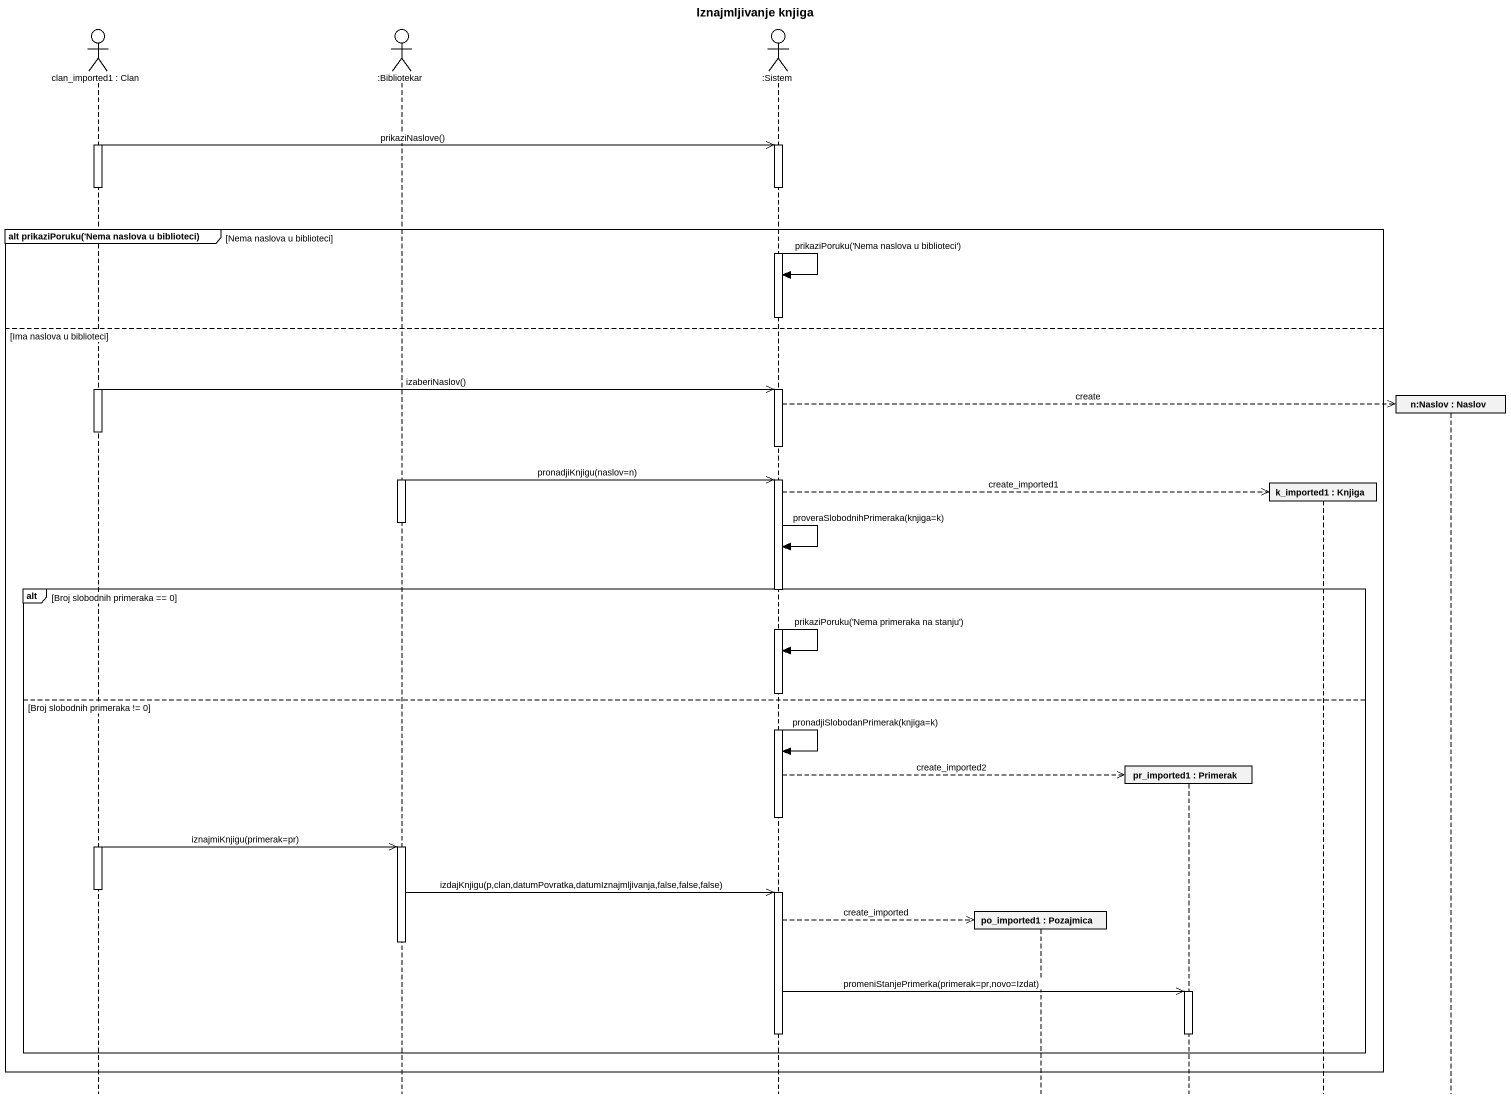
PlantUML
@startuml
title Iznajmljivanje knjiga
hide footbox
actor "clan_imported1 : Clan" as clan_imported1
actor ":Bibliotekar" as Bibliotekar
actor ":Sistem" as Sistem
participant "po_imported1 : Pozajmica" as po_imported1
participant "pr_imported1 : Primerak" as pr_imported1
participant "k_imported1 : Knjiga" as k_imported1
participant "n:Naslov : Naslov" as n_Naslov

activate clan_imported1
clan_imported1 ->> Sistem : prikaziNaslove()
activate Sistem
deactivate clan_imported1
group alt prikaziPoruku('Nema naslova u biblioteci) [Nema naslova u biblioteci]
  Sistem -> Sistem : prikaziPoruku('Nema naslova u biblioteci')
  deactivate Sistem
else Ima naslova u biblioteci
  activate clan_imported1
  clan_imported1 ->> Sistem : izaberiNaslov()
  activate Sistem
  Sistem -->> n_Naslov ** : create
  deactivate clan_imported1
  deactivate Sistem
  activate Bibliotekar
  Bibliotekar ->> Sistem : pronadjiKnjigu(naslov=n)
  activate Sistem
  Sistem -->> k_imported1 ** : create_imported1
  deactivate Bibliotekar
  Sistem -> Sistem : proveraSlobodnihPrimeraka(knjiga=k)
  alt Broj slobodnih primeraka == 0
    Sistem -> Sistem : prikaziPoruku('Nema primeraka na stanju')
  else Broj slobodnih primeraka != 0
    Sistem -> Sistem : pronadjiSlobodanPrimerak(knjiga=k)
    Sistem -->> pr_imported1 ** : create_imported2
    deactivate Sistem
    activate clan_imported1
    clan_imported1 ->> Bibliotekar : iznajmiKnjigu(primerak=pr)
    activate Bibliotekar
    deactivate clan_imported1
    Bibliotekar ->> Sistem : izdajKnjigu(p,clan,datumPovratka,datumIznajmljivanja,false,false,false)
    activate Sistem
    Sistem -->> po_imported1 ** : create_imported
    deactivate Bibliotekar
    Sistem ->> pr_imported1 : promeniStanjePrimerka(primerak=pr,novo=Izdat)
    activate pr_imported1
    deactivate Sistem
    deactivate pr_imported1
  end
end
@enduml
